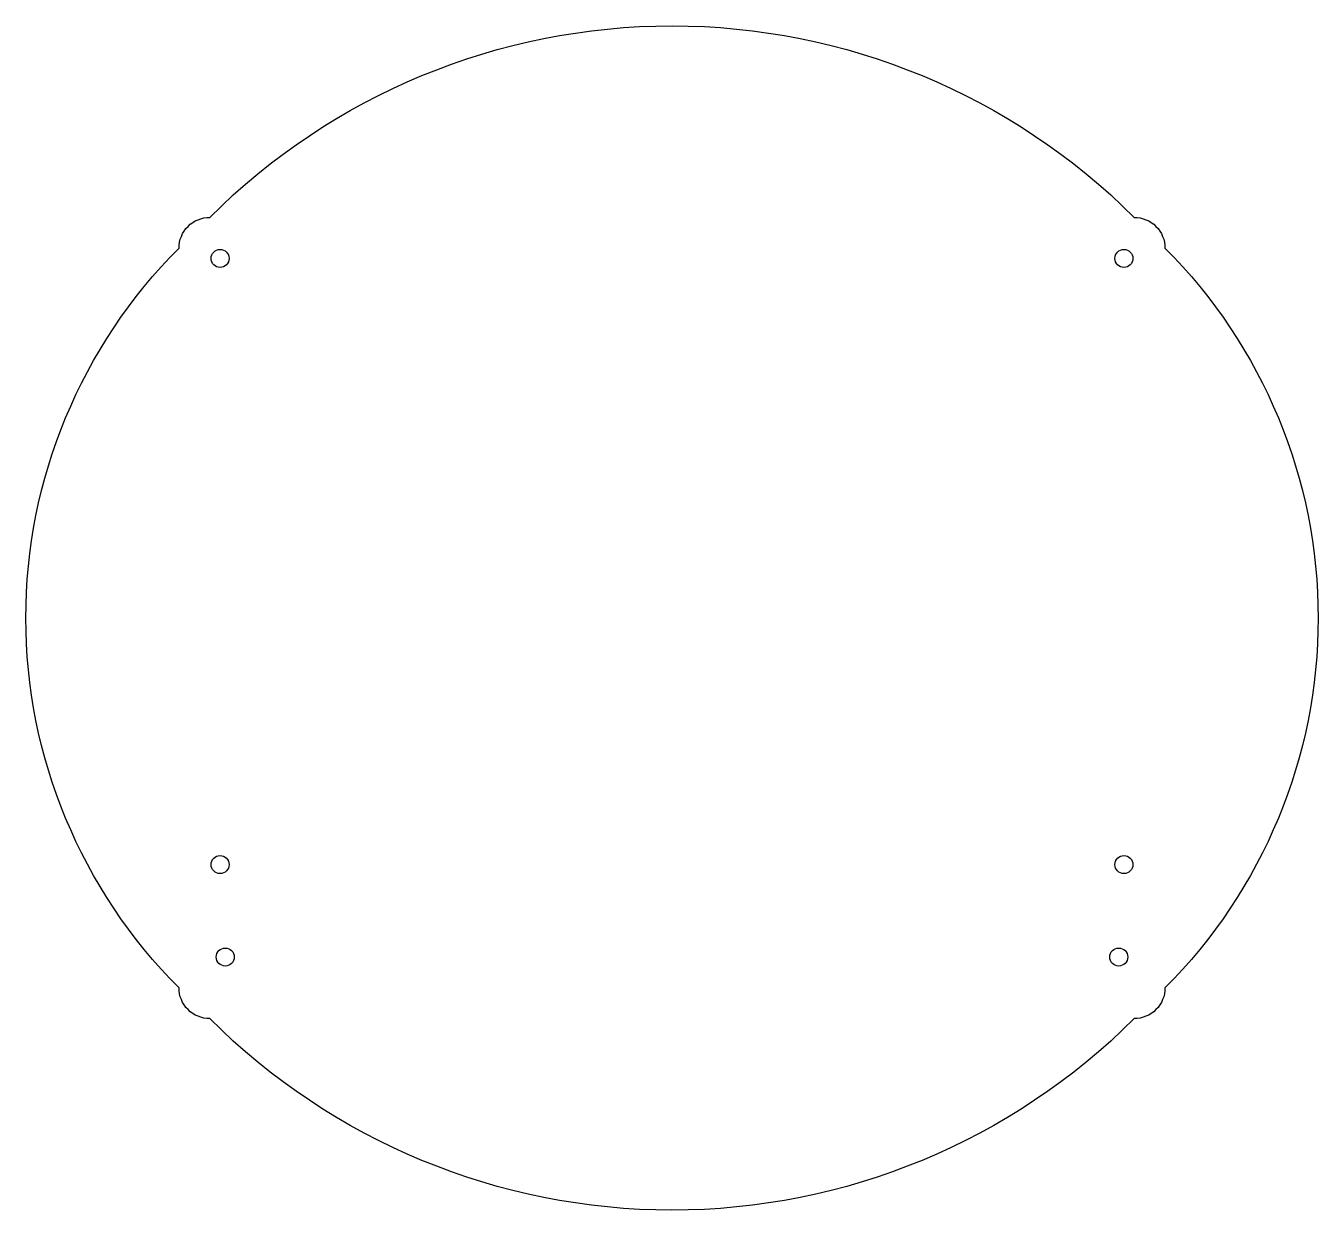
# Model space of a CAD drawing. Extents: x -30 to 222, y -37 to 193.
import ezdxf

# ---------------------------------------------------------------- set-up
doc = ezdxf.new("R2010")
doc.units = 0

msp = doc.modelspace()

# ---------------------------------------------------------------- linework, layer by layer
at = {"layer": 'CORTE_EXTERNO'}
msp.add_lwpolyline([(6, 156, -0.414214), (186, 156, -0.414214), (192, 150, -0.414214), (192, 6, -0.414214), (186, 0, -0.414214), (6, 0, -0.414214), (0, 6, -0.414214), (0, 150, -0.414214)], format="xyb", close=True, dxfattribs=at)
at = {"layer": 'FUROS'}
for centre in [(8, 148), (184, 148), (8, 30), (184, 30), (9, 12), (183, 12)]:
    msp.add_circle(centre, 1.75, dxfattribs=at)

doc.saveas('drawing.dxf')
